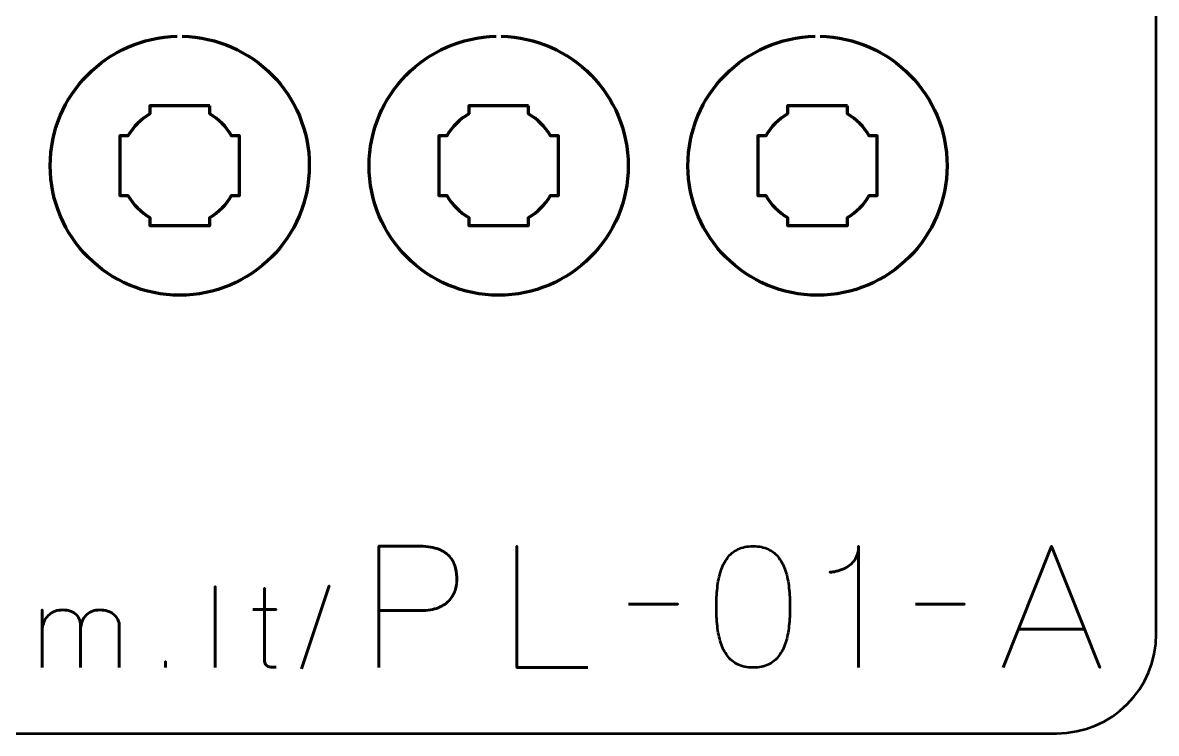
# Model space of a CAD drawing. Header units: centimetres. Extents: x -21 to 0, y -29.7 to 0.
# Drawn here: x -5.69 to 0, y -29.7 to -26.13 of the extents above; entities that cross this region are included whole.
import ezdxf

# ---------------------------------------------------------------- set-up
doc = ezdxf.new("R2010")
doc.units = ezdxf.units.CM
doc.header["$MEASUREMENT"] = 0
doc.layers.add('Layer 1', color=7, linetype='Continuous')

msp = doc.modelspace()

# ---------------------------------------------------------------- linework, layer by layer
at = {"layer": 'Layer 1', "color": 1, "lineweight": 53}
msp.add_open_spline([(-21.00003, -29.19997), (-21.00003, -29.19997), (-21.00003, -0.49991), (-21.00003, -0.49991), (-21.00003, -0.49991), (-21.00003, -0.22294), (-20.77694, 0.00005), (-20.49994, 0.00005), (-20.49994, 0.00005), (-20.49994, 0.00005), (-0.50008, 0.00005), (-0.50008, 0.00005), (-0.50008, 0.00005), (-0.22294, 0.00005), (0.00002, -0.22294), (0.00002, -0.49991), (0.00002, -0.49991), (0.00002, -0.49991), (0.00002, -29.19997), (0.00002, -29.19997), (0.00002, -29.19997), (0.00002, -29.47697), (-0.22294, -29.70006), (-0.50008, -29.70006), (-0.50008, -29.70006), (-0.50008, -29.70006), (-20.49994, -29.70006), (-20.49994, -29.70006), (-20.49994, -29.70006), (-20.77694, -29.70006), (-21.00003, -29.47697), (-21.00003, -29.19997)], degree=3, knots=[0, 0, 0, 0, 0.125, 0.125, 0.125, 0.125, 0.25, 0.25, 0.25, 0.25, 0.375, 0.375, 0.375, 0.375, 0.5, 0.5, 0.5, 0.5, 0.625, 0.625, 0.625, 0.625, 0.75, 0.75, 0.75, 0.75, 0.875, 0.875, 0.875, 0.875, 1, 1, 1, 1], dxfattribs=at)
at = {"layer": 'Layer 1', "lineweight": 70}
for points, knots in [([(-4.88748, -26.20009), (-4.53411, -26.20677), (-4.25001, -26.49519), (-4.25001, -26.84993), (-4.25001, -26.84993), (-4.25001, -27.20912), (-4.54084, -27.49995), (-4.90001, -27.49995), (-4.90001, -27.49995), (-5.25894, -27.49995), (-5.55001, -27.20912), (-5.55001, -26.84993), (-5.55001, -26.84993), (-5.55001, -26.49517), (-5.26565, -26.20674), (-4.91248, -26.20009)], [0, 0, 0, 0, 0.25, 0.25, 0.25, 0.25, 0.5, 0.5, 0.5, 0.5, 0.75, 0.75, 0.75, 0.75, 1, 1, 1, 1]), ([(-3.28748, -26.20009), (-2.93411, -26.20677), (-2.65001, -26.49519), (-2.65001, -26.84993), (-2.65001, -26.84993), (-2.65001, -27.20912), (-2.94084, -27.49995), (-3.30001, -27.49995), (-3.30001, -27.49995), (-3.65894, -27.49995), (-3.95001, -27.20912), (-3.95001, -26.84993), (-3.95001, -26.84993), (-3.95001, -26.49517), (-3.66565, -26.20674), (-3.31248, -26.20009)], [0, 0, 0, 0, 0.25, 0.25, 0.25, 0.25, 0.5, 0.5, 0.5, 0.5, 0.75, 0.75, 0.75, 0.75, 1, 1, 1, 1]), ([(-1.68748, -26.20009), (-1.33411, -26.20677), (-1.05001, -26.49519), (-1.05001, -26.84993), (-1.05001, -26.84993), (-1.05001, -27.20912), (-1.34084, -27.49995), (-1.70001, -27.49995), (-1.70001, -27.49995), (-2.05894, -27.49995), (-2.35001, -27.20912), (-2.35001, -26.84993), (-2.35001, -26.84993), (-2.35001, -26.49517), (-2.06565, -26.20674), (-1.71248, -26.20009)], [0, 0, 0, 0, 0.25, 0.25, 0.25, 0.25, 0.5, 0.5, 0.5, 0.5, 0.75, 0.75, 0.75, 0.75, 1, 1, 1, 1]), ([(-4.74998, -26.55), (-4.74998, -26.55), (-4.74998, -26.59008), (-4.74998, -26.59008), (-4.74998, -26.59008), (-4.70442, -26.61644), (-4.66644, -26.65443), (-4.6401, -26.7), (-4.6401, -26.7), (-4.6401, -26.7), (-4.59999, -26.7), (-4.59999, -26.7), (-4.59999, -26.7), (-4.59999, -26.7), (-4.59999, -27.00001), (-4.59999, -27.00001), (-4.59999, -27.00001), (-4.59999, -27.00001), (-4.64016, -27.00001), (-4.64016, -27.00001), (-4.64016, -27.00001), (-4.6665, -27.04554), (-4.70445, -27.08348), (-4.74998, -27.10981), (-4.74998, -27.10981), (-4.74998, -27.10981), (-4.74998, -27.15), (-4.74998, -27.15), (-4.74998, -27.15), (-4.74998, -27.15), (-5.04999, -27.15), (-5.04999, -27.15), (-5.04999, -27.15), (-5.04999, -27.15), (-5.04999, -27.10982), (-5.04999, -27.10982), (-5.04999, -27.10982), (-5.09553, -27.08349), (-5.13349, -27.04554), (-5.15984, -27.00001), (-5.15984, -27.00001), (-5.15984, -27.00001), (-5.19999, -27.00001), (-5.19999, -27.00001), (-5.19999, -27.00001), (-5.19999, -27.00001), (-5.19999, -26.85148), (-5.19999, -26.85148), (-5.19999, -26.85148), (-5.19999, -26.85148), (-5.20001, -26.84993), (-5.20001, -26.84993), (-5.20001, -26.84993), (-5.20001, -26.84993), (-5.19999, -26.84838), (-5.19999, -26.84838), (-5.19999, -26.84838), (-5.19999, -26.84838), (-5.19999, -26.7), (-5.19999, -26.7), (-5.19999, -26.7), (-5.19999, -26.7), (-5.1599, -26.7), (-5.1599, -26.7), (-5.1599, -26.7), (-5.13355, -26.65443), (-5.09555, -26.61643), (-5.04999, -26.59007), (-5.04999, -26.59007), (-5.04999, -26.59007), (-5.04999, -26.55), (-5.04999, -26.55), (-5.04999, -26.55), (-5.04999, -26.55), (-4.74998, -26.55), (-4.74998, -26.55)], [0, 0, 0, 0, 0.0526316, 0.0526316, 0.0526316, 0.0526316, 0.1052632, 0.1052632, 0.1052632, 0.1052632, 0.1578947, 0.1578947, 0.1578947, 0.1578947, 0.2105263, 0.2105263, 0.2105263, 0.2105263, 0.2631579, 0.2631579, 0.2631579, 0.2631579, 0.3157895, 0.3157895, 0.3157895, 0.3157895, 0.3684211, 0.3684211, 0.3684211, 0.3684211, 0.4210526, 0.4210526, 0.4210526, 0.4210526, 0.4736842, 0.4736842, 0.4736842, 0.4736842, 0.5263158, 0.5263158, 0.5263158, 0.5263158, 0.5789474, 0.5789474, 0.5789474, 0.5789474, 0.6315789, 0.6315789, 0.6315789, 0.6315789, 0.6842105, 0.6842105, 0.6842105, 0.6842105, 0.7368421, 0.7368421, 0.7368421, 0.7368421, 0.7894737, 0.7894737, 0.7894737, 0.7894737, 0.8421053, 0.8421053, 0.8421053, 0.8421053, 0.8947368, 0.8947368, 0.8947368, 0.8947368, 0.9473684, 0.9473684, 0.9473684, 0.9473684, 1, 1, 1, 1]), ([(-3.14998, -26.55), (-3.14998, -26.55), (-3.14998, -26.59008), (-3.14998, -26.59008), (-3.14998, -26.59008), (-3.10442, -26.61644), (-3.06644, -26.65443), (-3.0401, -26.7), (-3.0401, -26.7), (-3.0401, -26.7), (-2.99999, -26.7), (-2.99999, -26.7), (-2.99999, -26.7), (-2.99999, -26.7), (-2.99999, -27.00001), (-2.99999, -27.00001), (-2.99999, -27.00001), (-2.99999, -27.00001), (-3.04016, -27.00001), (-3.04016, -27.00001), (-3.04016, -27.00001), (-3.0665, -27.04554), (-3.10445, -27.08348), (-3.14998, -27.10981), (-3.14998, -27.10981), (-3.14998, -27.10981), (-3.14998, -27.15), (-3.14998, -27.15), (-3.14998, -27.15), (-3.14998, -27.15), (-3.44999, -27.15), (-3.44999, -27.15), (-3.44999, -27.15), (-3.44999, -27.15), (-3.44999, -27.10982), (-3.44999, -27.10982), (-3.44999, -27.10982), (-3.49553, -27.08349), (-3.53349, -27.04554), (-3.55984, -27.00001), (-3.55984, -27.00001), (-3.55984, -27.00001), (-3.59999, -27.00001), (-3.59999, -27.00001), (-3.59999, -27.00001), (-3.59999, -27.00001), (-3.59999, -26.85148), (-3.59999, -26.85148), (-3.59999, -26.85148), (-3.59999, -26.85148), (-3.60001, -26.84993), (-3.60001, -26.84993), (-3.60001, -26.84993), (-3.60001, -26.84993), (-3.59999, -26.84838), (-3.59999, -26.84838), (-3.59999, -26.84838), (-3.59999, -26.84838), (-3.59999, -26.7), (-3.59999, -26.7), (-3.59999, -26.7), (-3.59999, -26.7), (-3.5599, -26.7), (-3.5599, -26.7), (-3.5599, -26.7), (-3.53355, -26.65443), (-3.49555, -26.61643), (-3.44999, -26.59007), (-3.44999, -26.59007), (-3.44999, -26.59007), (-3.44999, -26.55), (-3.44999, -26.55), (-3.44999, -26.55), (-3.44999, -26.55), (-3.14998, -26.55), (-3.14998, -26.55)], [0, 0, 0, 0, 0.0526316, 0.0526316, 0.0526316, 0.0526316, 0.1052632, 0.1052632, 0.1052632, 0.1052632, 0.1578947, 0.1578947, 0.1578947, 0.1578947, 0.2105263, 0.2105263, 0.2105263, 0.2105263, 0.2631579, 0.2631579, 0.2631579, 0.2631579, 0.3157895, 0.3157895, 0.3157895, 0.3157895, 0.3684211, 0.3684211, 0.3684211, 0.3684211, 0.4210526, 0.4210526, 0.4210526, 0.4210526, 0.4736842, 0.4736842, 0.4736842, 0.4736842, 0.5263158, 0.5263158, 0.5263158, 0.5263158, 0.5789474, 0.5789474, 0.5789474, 0.5789474, 0.6315789, 0.6315789, 0.6315789, 0.6315789, 0.6842105, 0.6842105, 0.6842105, 0.6842105, 0.7368421, 0.7368421, 0.7368421, 0.7368421, 0.7894737, 0.7894737, 0.7894737, 0.7894737, 0.8421053, 0.8421053, 0.8421053, 0.8421053, 0.8947368, 0.8947368, 0.8947368, 0.8947368, 0.9473684, 0.9473684, 0.9473684, 0.9473684, 1, 1, 1, 1]), ([(-1.54998, -26.55), (-1.54998, -26.55), (-1.54998, -26.59008), (-1.54998, -26.59008), (-1.54998, -26.59008), (-1.50442, -26.61644), (-1.46644, -26.65443), (-1.4401, -26.7), (-1.4401, -26.7), (-1.4401, -26.7), (-1.39999, -26.7), (-1.39999, -26.7), (-1.39999, -26.7), (-1.39999, -26.7), (-1.39999, -27.00001), (-1.39999, -27.00001), (-1.39999, -27.00001), (-1.39999, -27.00001), (-1.44016, -27.00001), (-1.44016, -27.00001), (-1.44016, -27.00001), (-1.4665, -27.04554), (-1.50445, -27.08348), (-1.54998, -27.10981), (-1.54998, -27.10981), (-1.54998, -27.10981), (-1.54998, -27.15), (-1.54998, -27.15), (-1.54998, -27.15), (-1.54998, -27.15), (-1.84999, -27.15), (-1.84999, -27.15), (-1.84999, -27.15), (-1.84999, -27.15), (-1.84999, -27.10982), (-1.84999, -27.10982), (-1.84999, -27.10982), (-1.89553, -27.08349), (-1.93349, -27.04554), (-1.95984, -27.00001), (-1.95984, -27.00001), (-1.95984, -27.00001), (-1.99999, -27.00001), (-1.99999, -27.00001), (-1.99999, -27.00001), (-1.99999, -27.00001), (-1.99999, -26.85148), (-1.99999, -26.85148), (-1.99999, -26.85148), (-1.99999, -26.85148), (-2.00001, -26.84993), (-2.00001, -26.84993), (-2.00001, -26.84993), (-2.00001, -26.84993), (-1.99999, -26.84838), (-1.99999, -26.84838), (-1.99999, -26.84838), (-1.99999, -26.84838), (-1.99999, -26.7), (-1.99999, -26.7), (-1.99999, -26.7), (-1.99999, -26.7), (-1.9599, -26.7), (-1.9599, -26.7), (-1.9599, -26.7), (-1.93355, -26.65443), (-1.89555, -26.61643), (-1.84999, -26.59007), (-1.84999, -26.59007), (-1.84999, -26.59007), (-1.84999, -26.55), (-1.84999, -26.55), (-1.84999, -26.55), (-1.84999, -26.55), (-1.54998, -26.55), (-1.54998, -26.55)], [0, 0, 0, 0, 0.0526316, 0.0526316, 0.0526316, 0.0526316, 0.1052632, 0.1052632, 0.1052632, 0.1052632, 0.1578947, 0.1578947, 0.1578947, 0.1578947, 0.2105263, 0.2105263, 0.2105263, 0.2105263, 0.2631579, 0.2631579, 0.2631579, 0.2631579, 0.3157895, 0.3157895, 0.3157895, 0.3157895, 0.3684211, 0.3684211, 0.3684211, 0.3684211, 0.4210526, 0.4210526, 0.4210526, 0.4210526, 0.4736842, 0.4736842, 0.4736842, 0.4736842, 0.5263158, 0.5263158, 0.5263158, 0.5263158, 0.5789474, 0.5789474, 0.5789474, 0.5789474, 0.6315789, 0.6315789, 0.6315789, 0.6315789, 0.6842105, 0.6842105, 0.6842105, 0.6842105, 0.7368421, 0.7368421, 0.7368421, 0.7368421, 0.7894737, 0.7894737, 0.7894737, 0.7894737, 0.8421053, 0.8421053, 0.8421053, 0.8421053, 0.8947368, 0.8947368, 0.8947368, 0.8947368, 0.9473684, 0.9473684, 0.9473684, 0.9473684, 1, 1, 1, 1])]:
    msp.add_open_spline(points, degree=3, knots=knots, dxfattribs=at)
at = {"layer": 'Layer 1', "color": 5, "lineweight": 53}
for points, knots in [([(-3.90074, -29.36994), (-3.90074, -29.36994), (-3.90074, -28.75949), (-3.90074, -28.75949), (-3.90074, -28.75949), (-3.90074, -28.75949), (-3.70601, -28.75949), (-3.70601, -28.75949), (-3.70601, -28.75949), (-3.66706, -28.75963), (-3.63503, -28.76401), (-3.60977, -28.77247), (-3.60977, -28.77247), (-3.58465, -28.7808), (-3.56489, -28.79237), (-3.55064, -28.80705), (-3.55064, -28.80705), (-3.53639, -28.82158), (-3.52623, -28.83823), (-3.52002, -28.857), (-3.52002, -28.857), (-3.51395, -28.87577), (-3.51042, -28.89538), (-3.50958, -28.91612), (-3.50958, -28.91612), (-3.50859, -28.93687), (-3.51099, -28.95719), (-3.51663, -28.97694), (-3.51663, -28.97694), (-3.52242, -28.9967), (-3.53216, -29.01462), (-3.54613, -29.03071), (-3.54613, -29.03071), (-3.55995, -29.04679), (-3.57872, -29.05964), (-3.60229, -29.06909), (-3.60229, -29.06909), (-3.62585, -29.07869), (-3.65506, -29.08348), (-3.68992, -29.08377), (-3.68992, -29.08377), (-3.68992, -29.08377), (-3.90074, -29.08377), (-3.90074, -29.08377), (-3.90074, -29.08377), (-3.90074, -29.08377), (-3.68992, -29.08377), (-3.68992, -29.08377), (-3.68992, -29.08377), (-3.65577, -29.08348), (-3.62684, -29.07869), (-3.60342, -29.06909), (-3.60342, -29.06909), (-3.57985, -29.05964), (-3.56108, -29.04679), (-3.54697, -29.03071), (-3.54697, -29.03071), (-3.533, -29.01462), (-3.52298, -28.9967), (-3.51706, -28.97694), (-3.51706, -28.97694), (-3.51113, -28.95719), (-3.50859, -28.93687), (-3.50958, -28.91612), (-3.50958, -28.91612), (-3.51042, -28.89538), (-3.51395, -28.87577), (-3.5203, -28.857), (-3.5203, -28.857), (-3.52651, -28.83823), (-3.53695, -28.82158), (-3.55121, -28.80705), (-3.55121, -28.80705), (-3.5656, -28.79237), (-3.58535, -28.7808), (-3.61047, -28.77247), (-3.61047, -28.77247), (-3.63573, -28.76401), (-3.66748, -28.75963), (-3.70601, -28.75949), (-3.70601, -28.75949), (-3.70601, -28.75949), (-3.90074, -28.75949), (-3.90074, -28.75949), (-3.90074, -28.75949), (-3.90074, -28.75949), (-3.90074, -29.36994), (-3.90074, -29.36994)], [0, 0, 0, 0, 0.0454545, 0.0454545, 0.0454545, 0.0454545, 0.0909091, 0.0909091, 0.0909091, 0.0909091, 0.1363636, 0.1363636, 0.1363636, 0.1363636, 0.1818182, 0.1818182, 0.1818182, 0.1818182, 0.2272727, 0.2272727, 0.2272727, 0.2272727, 0.2727273, 0.2727273, 0.2727273, 0.2727273, 0.3181818, 0.3181818, 0.3181818, 0.3181818, 0.3636364, 0.3636364, 0.3636364, 0.3636364, 0.4090909, 0.4090909, 0.4090909, 0.4090909, 0.4545455, 0.4545455, 0.4545455, 0.4545455, 0.5, 0.5, 0.5, 0.5, 0.5454545, 0.5454545, 0.5454545, 0.5454545, 0.5909091, 0.5909091, 0.5909091, 0.5909091, 0.6363636, 0.6363636, 0.6363636, 0.6363636, 0.6818182, 0.6818182, 0.6818182, 0.6818182, 0.7272727, 0.7272727, 0.7272727, 0.7272727, 0.7727273, 0.7727273, 0.7727273, 0.7727273, 0.8181818, 0.8181818, 0.8181818, 0.8181818, 0.8636364, 0.8636364, 0.8636364, 0.8636364, 0.9090909, 0.9090909, 0.9090909, 0.9090909, 0.9545455, 0.9545455, 0.9545455, 0.9545455, 1, 1, 1, 1]), ([(-2.85171, -29.36994), (-2.85171, -29.36994), (-3.20816, -29.36994), (-3.20816, -29.36994), (-3.20816, -29.36994), (-3.20816, -29.36994), (-3.20816, -28.75949), (-3.20816, -28.75949), (-3.20816, -28.75949), (-3.20816, -28.75949), (-3.20816, -29.36994), (-3.20816, -29.36994), (-3.20816, -29.36994), (-3.20816, -29.36994), (-2.85171, -29.36994), (-2.85171, -29.36994)], [0, 0, 0, 0, 0.25, 0.25, 0.25, 0.25, 0.5, 0.5, 0.5, 0.5, 0.75, 0.75, 0.75, 0.75, 1, 1, 1, 1]), ([(-2.02282, -29.36994), (-1.99318, -29.3698), (-1.96764, -29.36458), (-1.94633, -29.35442), (-1.94633, -29.35442), (-1.92517, -29.34426), (-1.90753, -29.32972), (-1.89342, -29.31124), (-1.89342, -29.31124), (-1.87945, -29.29261), (-1.86844, -29.2706), (-1.86025, -29.2452), (-1.86025, -29.2452), (-1.85221, -29.2198), (-1.84643, -29.192), (-1.84318, -29.16152), (-1.84318, -29.16152), (-1.83979, -29.13104), (-1.8381, -29.09901), (-1.83824, -29.06514), (-1.83824, -29.06514), (-1.8381, -29.03141), (-1.83979, -28.99938), (-1.84318, -28.96904), (-1.84318, -28.96904), (-1.84643, -28.9387), (-1.85221, -28.91076), (-1.86025, -28.88536), (-1.86025, -28.88536), (-1.86844, -28.8601), (-1.87945, -28.83809), (-1.89342, -28.81932), (-1.89342, -28.81932), (-1.90753, -28.8007), (-1.92517, -28.78616), (-1.94633, -28.776), (-1.94633, -28.776), (-1.96764, -28.7657), (-1.99318, -28.76048), (-2.02282, -28.76034), (-2.02282, -28.76034), (-2.05245, -28.76048), (-2.07799, -28.7657), (-2.0993, -28.776), (-2.0993, -28.776), (-2.12046, -28.78616), (-2.1381, -28.8007), (-2.15221, -28.81932), (-2.15221, -28.81932), (-2.16619, -28.83809), (-2.17719, -28.8601), (-2.18538, -28.88536), (-2.18538, -28.88536), (-2.19342, -28.91076), (-2.19921, -28.9387), (-2.20245, -28.96904), (-2.20245, -28.96904), (-2.20584, -28.99938), (-2.20753, -29.03141), (-2.20739, -29.06514), (-2.20739, -29.06514), (-2.20753, -29.09901), (-2.20584, -29.13104), (-2.20245, -29.16152), (-2.20245, -29.16152), (-2.19921, -29.192), (-2.19342, -29.2198), (-2.18538, -29.2452), (-2.18538, -29.2452), (-2.17719, -29.2706), (-2.16619, -29.29261), (-2.15221, -29.31124), (-2.15221, -29.31124), (-2.1381, -29.32972), (-2.12046, -29.34426), (-2.0993, -29.35442), (-2.0993, -29.35442), (-2.07799, -29.36458), (-2.05245, -29.3698), (-2.02282, -29.36994)], [0, 0, 0, 0, 0.05, 0.05, 0.05, 0.05, 0.1, 0.1, 0.1, 0.1, 0.15, 0.15, 0.15, 0.15, 0.2, 0.2, 0.2, 0.2, 0.25, 0.25, 0.25, 0.25, 0.3, 0.3, 0.3, 0.3, 0.35, 0.35, 0.35, 0.35, 0.4, 0.4, 0.4, 0.4, 0.45, 0.45, 0.45, 0.45, 0.5, 0.5, 0.5, 0.5, 0.55, 0.55, 0.55, 0.55, 0.6, 0.6, 0.6, 0.6, 0.65, 0.65, 0.65, 0.65, 0.7, 0.7, 0.7, 0.7, 0.75, 0.75, 0.75, 0.75, 0.8, 0.8, 0.8, 0.8, 0.85, 0.85, 0.85, 0.85, 0.9, 0.9, 0.9, 0.9, 0.95, 0.95, 0.95, 0.95, 1, 1, 1, 1]), ([(-2.02282, -29.36994), (-1.99318, -29.3698), (-1.96764, -29.36458), (-1.94633, -29.35442), (-1.94633, -29.35442), (-1.92517, -29.34426), (-1.90753, -29.32972), (-1.89342, -29.31124), (-1.89342, -29.31124), (-1.87945, -29.29261), (-1.86844, -29.2706), (-1.86025, -29.2452), (-1.86025, -29.2452), (-1.85221, -29.2198), (-1.84643, -29.192), (-1.84318, -29.16152), (-1.84318, -29.16152), (-1.83979, -29.13104), (-1.8381, -29.09901), (-1.83824, -29.06514), (-1.83824, -29.06514), (-1.8381, -29.03141), (-1.83979, -28.99938), (-1.84318, -28.96904), (-1.84318, -28.96904), (-1.84643, -28.9387), (-1.85221, -28.91076), (-1.86025, -28.88536), (-1.86025, -28.88536), (-1.86844, -28.8601), (-1.87945, -28.83809), (-1.89342, -28.81932), (-1.89342, -28.81932), (-1.90753, -28.8007), (-1.92517, -28.78616), (-1.94633, -28.776), (-1.94633, -28.776), (-1.96764, -28.7657), (-1.99318, -28.76048), (-2.02282, -28.76034), (-2.02282, -28.76034), (-2.05245, -28.76048), (-2.07799, -28.7657), (-2.0993, -28.776), (-2.0993, -28.776), (-2.12046, -28.78616), (-2.1381, -28.8007), (-2.15221, -28.81932), (-2.15221, -28.81932), (-2.16619, -28.83809), (-2.17719, -28.8601), (-2.18538, -28.88536), (-2.18538, -28.88536), (-2.19342, -28.91076), (-2.19921, -28.9387), (-2.20245, -28.96904), (-2.20245, -28.96904), (-2.20584, -28.99938), (-2.20753, -29.03141), (-2.20739, -29.06514), (-2.20739, -29.06514), (-2.20753, -29.09901), (-2.20584, -29.13104), (-2.20245, -29.16152), (-2.20245, -29.16152), (-2.19921, -29.192), (-2.19342, -29.2198), (-2.18538, -29.2452), (-2.18538, -29.2452), (-2.17719, -29.2706), (-2.16619, -29.29261), (-2.15221, -29.31124), (-2.15221, -29.31124), (-2.1381, -29.32972), (-2.12046, -29.34426), (-2.0993, -29.35442), (-2.0993, -29.35442), (-2.07799, -29.36458), (-2.05245, -29.3698), (-2.02282, -29.36994)], [0, 0, 0, 0, 0.05, 0.05, 0.05, 0.05, 0.1, 0.1, 0.1, 0.1, 0.15, 0.15, 0.15, 0.15, 0.2, 0.2, 0.2, 0.2, 0.25, 0.25, 0.25, 0.25, 0.3, 0.3, 0.3, 0.3, 0.35, 0.35, 0.35, 0.35, 0.4, 0.4, 0.4, 0.4, 0.45, 0.45, 0.45, 0.45, 0.5, 0.5, 0.5, 0.5, 0.55, 0.55, 0.55, 0.55, 0.6, 0.6, 0.6, 0.6, 0.65, 0.65, 0.65, 0.65, 0.7, 0.7, 0.7, 0.7, 0.75, 0.75, 0.75, 0.75, 0.8, 0.8, 0.8, 0.8, 0.85, 0.85, 0.85, 0.85, 0.9, 0.9, 0.9, 0.9, 0.95, 0.95, 0.95, 0.95, 1, 1, 1, 1]), ([(-1.49365, -29.36994), (-1.49365, -29.36994), (-1.49365, -28.75949), (-1.49365, -28.75949), (-1.49365, -28.75949), (-1.49379, -28.78023), (-1.49746, -28.79801), (-1.50451, -28.81283), (-1.50451, -28.81283), (-1.51143, -28.82779), (-1.5206, -28.84007), (-1.53189, -28.84994), (-1.53189, -28.84994), (-1.54318, -28.85982), (-1.55531, -28.86772), (-1.56829, -28.87365), (-1.56829, -28.87365), (-1.58128, -28.87944), (-1.59384, -28.88381), (-1.60597, -28.88649), (-1.60597, -28.88649), (-1.61825, -28.88931), (-1.62869, -28.89101), (-1.63758, -28.89157), (-1.63758, -28.89157), (-1.62869, -28.89101), (-1.61825, -28.88931), (-1.60597, -28.88649), (-1.60597, -28.88649), (-1.59384, -28.88381), (-1.58128, -28.87944), (-1.56829, -28.87365), (-1.56829, -28.87365), (-1.55531, -28.86772), (-1.54318, -28.85982), (-1.53189, -28.84994), (-1.53189, -28.84994), (-1.5206, -28.84007), (-1.51143, -28.82779), (-1.50451, -28.81283), (-1.50451, -28.81283), (-1.49746, -28.79801), (-1.49379, -28.78023), (-1.49365, -28.75949), (-1.49365, -28.75949), (-1.49365, -28.75949), (-1.49365, -29.36994), (-1.49365, -29.36994)], [0, 0, 0, 0, 0.0833333, 0.0833333, 0.0833333, 0.0833333, 0.1666667, 0.1666667, 0.1666667, 0.1666667, 0.25, 0.25, 0.25, 0.25, 0.3333333, 0.3333333, 0.3333333, 0.3333333, 0.4166667, 0.4166667, 0.4166667, 0.4166667, 0.5, 0.5, 0.5, 0.5, 0.5833333, 0.5833333, 0.5833333, 0.5833333, 0.6666667, 0.6666667, 0.6666667, 0.6666667, 0.75, 0.75, 0.75, 0.75, 0.8333333, 0.8333333, 0.8333333, 0.8333333, 0.9166667, 0.9166667, 0.9166667, 0.9166667, 1, 1, 1, 1]), ([(-0.76889, -29.36994), (-0.76889, -29.36994), (-0.52674, -28.75949), (-0.52674, -28.75949), (-0.52674, -28.75949), (-0.52674, -28.75949), (-0.28375, -29.36994), (-0.28375, -29.36994), (-0.28375, -29.36994), (-0.28375, -29.36994), (-0.52674, -28.75949), (-0.52674, -28.75949), (-0.52674, -28.75949), (-0.52674, -28.75949), (-0.76889, -29.36994), (-0.76889, -29.36994)], [0, 0, 0, 0, 0.25, 0.25, 0.25, 0.25, 0.5, 0.5, 0.5, 0.5, 0.75, 0.75, 0.75, 0.75, 1, 1, 1, 1]), ([(-4.72201, -29.36994), (-4.72201, -29.36994), (-4.72201, -28.96298), (-4.72201, -28.96298), (-4.72201, -28.96298), (-4.72201, -28.96298), (-4.72201, -29.36994), (-4.72201, -29.36994)], [0, 0, 0, 0, 0.5, 0.5, 0.5, 0.5, 1, 1, 1, 1]), ([(-4.41721, -29.36712), (-4.42417, -29.36768), (-4.43113, -29.36787), (-4.43791, -29.36768), (-4.43791, -29.36768), (-4.44468, -29.36749), (-4.4508, -29.36646), (-4.45635, -29.36439), (-4.45635, -29.36439), (-4.4619, -29.36241), (-4.46632, -29.35884), (-4.4697, -29.35376), (-4.4697, -29.35376), (-4.473, -29.34868), (-4.47469, -29.34144), (-4.47478, -29.33212), (-4.47478, -29.33212), (-4.47478, -29.3277), (-4.47478, -29.32018), (-4.47478, -29.30964), (-4.47478, -29.30964), (-4.47478, -29.29901), (-4.47478, -29.28621), (-4.47478, -29.27107), (-4.47478, -29.27107), (-4.47478, -29.25592), (-4.47478, -29.23937), (-4.47478, -29.2214), (-4.47478, -29.2214), (-4.47478, -29.20343), (-4.47478, -29.1849), (-4.47478, -29.16571), (-4.47478, -29.16571), (-4.47478, -29.14652), (-4.47478, -29.12761), (-4.47478, -29.10889), (-4.47478, -29.10889), (-4.47478, -29.09017), (-4.47478, -29.07257), (-4.47478, -29.05602), (-4.47478, -29.05602), (-4.47478, -29.03946), (-4.47478, -29.02478), (-4.47478, -29.01209), (-4.47478, -29.01209), (-4.47478, -28.99929), (-4.47478, -28.98932), (-4.47478, -28.98198), (-4.47478, -28.98198), (-4.47478, -28.97474), (-4.47478, -28.97097), (-4.47478, -28.97088), (-4.47478, -28.97088), (-4.47478, -28.97097), (-4.47478, -28.97474), (-4.47478, -28.98198), (-4.47478, -28.98198), (-4.47478, -28.98932), (-4.47478, -28.99929), (-4.47478, -29.01209), (-4.47478, -29.01209), (-4.47478, -29.02478), (-4.47478, -29.03946), (-4.47478, -29.05602), (-4.47478, -29.05602), (-4.47478, -29.07257), (-4.47478, -29.09017), (-4.47478, -29.10889), (-4.47478, -29.10889), (-4.47478, -29.12761), (-4.47478, -29.14652), (-4.47478, -29.16571), (-4.47478, -29.16571), (-4.47478, -29.1849), (-4.47478, -29.20343), (-4.47478, -29.2214), (-4.47478, -29.2214), (-4.47478, -29.23937), (-4.47478, -29.25592), (-4.47478, -29.27107), (-4.47478, -29.27107), (-4.47478, -29.28621), (-4.47478, -29.29901), (-4.47478, -29.30964), (-4.47478, -29.30964), (-4.47478, -29.32018), (-4.47478, -29.3277), (-4.47478, -29.33212), (-4.47478, -29.33212), (-4.47469, -29.34144), (-4.473, -29.34868), (-4.4697, -29.35376), (-4.4697, -29.35376), (-4.46632, -29.35884), (-4.4619, -29.36241), (-4.45635, -29.36439), (-4.45635, -29.36439), (-4.4508, -29.36646), (-4.44468, -29.36749), (-4.43791, -29.36768), (-4.43791, -29.36768), (-4.43113, -29.36787), (-4.42417, -29.36768), (-4.41721, -29.36712)], [0, 0, 0, 0, 0.0384615, 0.0384615, 0.0384615, 0.0384615, 0.0769231, 0.0769231, 0.0769231, 0.0769231, 0.1153846, 0.1153846, 0.1153846, 0.1153846, 0.1538462, 0.1538462, 0.1538462, 0.1538462, 0.1923077, 0.1923077, 0.1923077, 0.1923077, 0.2307692, 0.2307692, 0.2307692, 0.2307692, 0.2692308, 0.2692308, 0.2692308, 0.2692308, 0.3076923, 0.3076923, 0.3076923, 0.3076923, 0.3461538, 0.3461538, 0.3461538, 0.3461538, 0.3846154, 0.3846154, 0.3846154, 0.3846154, 0.4230769, 0.4230769, 0.4230769, 0.4230769, 0.4615385, 0.4615385, 0.4615385, 0.4615385, 0.5, 0.5, 0.5, 0.5, 0.5384615, 0.5384615, 0.5384615, 0.5384615, 0.5769231, 0.5769231, 0.5769231, 0.5769231, 0.6153846, 0.6153846, 0.6153846, 0.6153846, 0.6538462, 0.6538462, 0.6538462, 0.6538462, 0.6923077, 0.6923077, 0.6923077, 0.6923077, 0.7307692, 0.7307692, 0.7307692, 0.7307692, 0.7692308, 0.7692308, 0.7692308, 0.7692308, 0.8076923, 0.8076923, 0.8076923, 0.8076923, 0.8461538, 0.8461538, 0.8461538, 0.8461538, 0.8846154, 0.8846154, 0.8846154, 0.8846154, 0.9230769, 0.9230769, 0.9230769, 0.9230769, 0.9615385, 0.9615385, 0.9615385, 0.9615385, 1, 1, 1, 1]), ([(-4.28908, -29.37558), (-4.28908, -29.37558), (-4.15079, -28.95903), (-4.15079, -28.95903), (-4.15079, -28.95903), (-4.15079, -28.95903), (-4.28908, -29.37558), (-4.28908, -29.37558)], [0, 0, 0, 0, 0.5, 0.5, 0.5, 0.5, 1, 1, 1, 1]), ([(-2.64766, -29.05075), (-2.64766, -29.05075), (-2.40128, -29.05075), (-2.40128, -29.05075), (-2.40128, -29.05075), (-2.40128, -29.05075), (-2.64766, -29.05075), (-2.64766, -29.05075)], [0, 0, 0, 0, 0.5, 0.5, 0.5, 0.5, 1, 1, 1, 1]), ([(-1.20916, -29.05075), (-1.20916, -29.05075), (-0.96278, -29.05075), (-0.96278, -29.05075), (-0.96278, -29.05075), (-0.96278, -29.05075), (-1.20916, -29.05075), (-1.20916, -29.05075)], [0, 0, 0, 0, 0.5, 0.5, 0.5, 0.5, 1, 1, 1, 1]), ([(-5.39822, -29.36994), (-5.39822, -29.36985), (-5.39822, -29.36712), (-5.39822, -29.36176), (-5.39822, -29.36176), (-5.39822, -29.35649), (-5.39822, -29.34924), (-5.39822, -29.34012), (-5.39822, -29.34012), (-5.39822, -29.3309), (-5.39822, -29.32055), (-5.39822, -29.30889), (-5.39822, -29.30889), (-5.39822, -29.29732), (-5.39822, -29.28518), (-5.39822, -29.27239), (-5.39822, -29.27239), (-5.39822, -29.25969), (-5.39822, -29.24717), (-5.39822, -29.23476), (-5.39822, -29.23476), (-5.39822, -29.22234), (-5.39822, -29.21067), (-5.39822, -29.19995), (-5.39822, -29.19995), (-5.39822, -29.18913), (-5.39822, -29.17991), (-5.39822, -29.1721), (-5.39822, -29.1721), (-5.39822, -29.16439), (-5.39822, -29.15884), (-5.39822, -29.15545), (-5.39822, -29.15545), (-5.39812, -29.15018), (-5.39897, -29.14426), (-5.40057, -29.13777), (-5.40057, -29.13777), (-5.40217, -29.13118), (-5.4049, -29.1246), (-5.40875, -29.11801), (-5.40875, -29.11801), (-5.41261, -29.11133), (-5.41797, -29.10522), (-5.42465, -29.09957), (-5.42465, -29.09957), (-5.43142, -29.09393), (-5.43989, -29.08941), (-5.45005, -29.08593), (-5.45005, -29.08593), (-5.46031, -29.08245), (-5.47253, -29.08057), (-5.48683, -29.08038), (-5.48683, -29.08038), (-5.50113, -29.08038), (-5.51393, -29.08236), (-5.52512, -29.08631), (-5.52512, -29.08631), (-5.53641, -29.09035), (-5.5461, -29.0959), (-5.55438, -29.10296), (-5.55438, -29.10296), (-5.56256, -29.11002), (-5.56943, -29.11811), (-5.57479, -29.12732), (-5.57479, -29.12732), (-5.58015, -29.13645), (-5.58411, -29.14614), (-5.58674, -29.15649), (-5.58674, -29.15649), (-5.58937, -29.16674), (-5.59069, -29.17718), (-5.59069, -29.18763), (-5.59069, -29.18763), (-5.59069, -29.17718), (-5.58937, -29.16674), (-5.58674, -29.15649), (-5.58674, -29.15649), (-5.58411, -29.14614), (-5.58015, -29.13645), (-5.57479, -29.12732), (-5.57479, -29.12732), (-5.56943, -29.11811), (-5.56256, -29.11002), (-5.55438, -29.10296), (-5.55438, -29.10296), (-5.5461, -29.0959), (-5.53641, -29.09035), (-5.52512, -29.08631), (-5.52512, -29.08631), (-5.51393, -29.08236), (-5.50113, -29.08038), (-5.48683, -29.08038), (-5.48683, -29.08038), (-5.47253, -29.08057), (-5.46031, -29.08245), (-5.45005, -29.08593), (-5.45005, -29.08593), (-5.43989, -29.08941), (-5.43142, -29.09393), (-5.42465, -29.09957), (-5.42465, -29.09957), (-5.41797, -29.10522), (-5.41261, -29.11133), (-5.40875, -29.11801), (-5.40875, -29.11801), (-5.4049, -29.1246), (-5.40217, -29.13118), (-5.40057, -29.13777), (-5.40057, -29.13777), (-5.39897, -29.14426), (-5.39812, -29.15018), (-5.39822, -29.15545), (-5.39822, -29.15545), (-5.39822, -29.15884), (-5.39822, -29.16439), (-5.39822, -29.1721), (-5.39822, -29.1721), (-5.39822, -29.17991), (-5.39822, -29.18913), (-5.39822, -29.19995), (-5.39822, -29.19995), (-5.39822, -29.21067), (-5.39822, -29.22234), (-5.39822, -29.23476), (-5.39822, -29.23476), (-5.39822, -29.24717), (-5.39822, -29.25969), (-5.39822, -29.27239), (-5.39822, -29.27239), (-5.39822, -29.28518), (-5.39822, -29.29732), (-5.39822, -29.30889), (-5.39822, -29.30889), (-5.39822, -29.32055), (-5.39822, -29.3309), (-5.39822, -29.34012), (-5.39822, -29.34012), (-5.39822, -29.34924), (-5.39822, -29.35649), (-5.39822, -29.36176), (-5.39822, -29.36176), (-5.39822, -29.36712), (-5.39822, -29.36985), (-5.39822, -29.36994)], [0, 0, 0, 0, 0.0277778, 0.0277778, 0.0277778, 0.0277778, 0.0555556, 0.0555556, 0.0555556, 0.0555556, 0.0833333, 0.0833333, 0.0833333, 0.0833333, 0.1111111, 0.1111111, 0.1111111, 0.1111111, 0.1388889, 0.1388889, 0.1388889, 0.1388889, 0.1666667, 0.1666667, 0.1666667, 0.1666667, 0.1944444, 0.1944444, 0.1944444, 0.1944444, 0.2222222, 0.2222222, 0.2222222, 0.2222222, 0.25, 0.25, 0.25, 0.25, 0.2777778, 0.2777778, 0.2777778, 0.2777778, 0.3055556, 0.3055556, 0.3055556, 0.3055556, 0.3333333, 0.3333333, 0.3333333, 0.3333333, 0.3611111, 0.3611111, 0.3611111, 0.3611111, 0.3888889, 0.3888889, 0.3888889, 0.3888889, 0.4166667, 0.4166667, 0.4166667, 0.4166667, 0.4444444, 0.4444444, 0.4444444, 0.4444444, 0.4722222, 0.4722222, 0.4722222, 0.4722222, 0.5, 0.5, 0.5, 0.5, 0.5277778, 0.5277778, 0.5277778, 0.5277778, 0.5555556, 0.5555556, 0.5555556, 0.5555556, 0.5833333, 0.5833333, 0.5833333, 0.5833333, 0.6111111, 0.6111111, 0.6111111, 0.6111111, 0.6388889, 0.6388889, 0.6388889, 0.6388889, 0.6666667, 0.6666667, 0.6666667, 0.6666667, 0.6944444, 0.6944444, 0.6944444, 0.6944444, 0.7222222, 0.7222222, 0.7222222, 0.7222222, 0.75, 0.75, 0.75, 0.75, 0.7777778, 0.7777778, 0.7777778, 0.7777778, 0.8055556, 0.8055556, 0.8055556, 0.8055556, 0.8333333, 0.8333333, 0.8333333, 0.8333333, 0.8611111, 0.8611111, 0.8611111, 0.8611111, 0.8888889, 0.8888889, 0.8888889, 0.8888889, 0.9166667, 0.9166667, 0.9166667, 0.9166667, 0.9444444, 0.9444444, 0.9444444, 0.9444444, 0.9722222, 0.9722222, 0.9722222, 0.9722222, 1, 1, 1, 1]), ([(-5.59069, -29.36994), (-5.59069, -29.36994), (-5.59069, -29.08038), (-5.59069, -29.08038), (-5.59069, -29.08038), (-5.59069, -29.08038), (-5.59069, -29.36994), (-5.59069, -29.36994)], [0, 0, 0, 0, 0.5, 0.5, 0.5, 0.5, 1, 1, 1, 1]), ([(-5.20405, -29.36994), (-5.20405, -29.36985), (-5.20405, -29.36712), (-5.20405, -29.36176), (-5.20405, -29.36176), (-5.20405, -29.35649), (-5.20405, -29.34924), (-5.20405, -29.34012), (-5.20405, -29.34012), (-5.20405, -29.3309), (-5.20405, -29.32055), (-5.20405, -29.30889), (-5.20405, -29.30889), (-5.20405, -29.29732), (-5.20405, -29.28518), (-5.20405, -29.27239), (-5.20405, -29.27239), (-5.20405, -29.25969), (-5.20405, -29.24717), (-5.20405, -29.23476), (-5.20405, -29.23476), (-5.20405, -29.22234), (-5.20405, -29.21067), (-5.20405, -29.19995), (-5.20405, -29.19995), (-5.20405, -29.18913), (-5.20405, -29.17991), (-5.20405, -29.1721), (-5.20405, -29.1721), (-5.20405, -29.16439), (-5.20405, -29.15884), (-5.20405, -29.15545), (-5.20405, -29.15545), (-5.20405, -29.15018), (-5.20508, -29.14426), (-5.20725, -29.13777), (-5.20725, -29.13777), (-5.20932, -29.13118), (-5.2127, -29.1246), (-5.21741, -29.11801), (-5.21741, -29.11801), (-5.22202, -29.11133), (-5.22813, -29.10522), (-5.23566, -29.09957), (-5.23566, -29.09957), (-5.24318, -29.09393), (-5.25231, -29.08941), (-5.26303, -29.08593), (-5.26303, -29.08593), (-5.27376, -29.08245), (-5.28627, -29.08057), (-5.30057, -29.08038), (-5.30057, -29.08038), (-5.31487, -29.08038), (-5.32747, -29.08236), (-5.33829, -29.08631), (-5.33829, -29.08631), (-5.34902, -29.09035), (-5.35824, -29.0959), (-5.36595, -29.10296), (-5.36595, -29.10296), (-5.37357, -29.11002), (-5.37968, -29.11811), (-5.38448, -29.12732), (-5.38448, -29.12732), (-5.38928, -29.13645), (-5.39276, -29.14614), (-5.39492, -29.15649), (-5.39492, -29.15649), (-5.39718, -29.16674), (-5.39822, -29.17718), (-5.39822, -29.18763), (-5.39822, -29.18763), (-5.39822, -29.17718), (-5.39718, -29.16674), (-5.39492, -29.15649), (-5.39492, -29.15649), (-5.39276, -29.14614), (-5.38928, -29.13645), (-5.38448, -29.12732), (-5.38448, -29.12732), (-5.37968, -29.11811), (-5.37357, -29.11002), (-5.36595, -29.10296), (-5.36595, -29.10296), (-5.35824, -29.0959), (-5.34902, -29.09035), (-5.33829, -29.08631), (-5.33829, -29.08631), (-5.32747, -29.08236), (-5.31487, -29.08038), (-5.30057, -29.08038), (-5.30057, -29.08038), (-5.28627, -29.08057), (-5.27376, -29.08245), (-5.26303, -29.08593), (-5.26303, -29.08593), (-5.25231, -29.08941), (-5.24318, -29.09393), (-5.23566, -29.09957), (-5.23566, -29.09957), (-5.22813, -29.10522), (-5.22202, -29.11133), (-5.21741, -29.11801), (-5.21741, -29.11801), (-5.2127, -29.1246), (-5.20932, -29.13118), (-5.20725, -29.13777), (-5.20725, -29.13777), (-5.20508, -29.14426), (-5.20405, -29.15018), (-5.20405, -29.15545), (-5.20405, -29.15545), (-5.20405, -29.15884), (-5.20405, -29.16439), (-5.20405, -29.1721), (-5.20405, -29.1721), (-5.20405, -29.17991), (-5.20405, -29.18913), (-5.20405, -29.19995), (-5.20405, -29.19995), (-5.20405, -29.21067), (-5.20405, -29.22234), (-5.20405, -29.23476), (-5.20405, -29.23476), (-5.20405, -29.24717), (-5.20405, -29.25969), (-5.20405, -29.27239), (-5.20405, -29.27239), (-5.20405, -29.28518), (-5.20405, -29.29732), (-5.20405, -29.30889), (-5.20405, -29.30889), (-5.20405, -29.32055), (-5.20405, -29.3309), (-5.20405, -29.34012), (-5.20405, -29.34012), (-5.20405, -29.34924), (-5.20405, -29.35649), (-5.20405, -29.36176), (-5.20405, -29.36176), (-5.20405, -29.36712), (-5.20405, -29.36985), (-5.20405, -29.36994)], [0, 0, 0, 0, 0.0277778, 0.0277778, 0.0277778, 0.0277778, 0.0555556, 0.0555556, 0.0555556, 0.0555556, 0.0833333, 0.0833333, 0.0833333, 0.0833333, 0.1111111, 0.1111111, 0.1111111, 0.1111111, 0.1388889, 0.1388889, 0.1388889, 0.1388889, 0.1666667, 0.1666667, 0.1666667, 0.1666667, 0.1944444, 0.1944444, 0.1944444, 0.1944444, 0.2222222, 0.2222222, 0.2222222, 0.2222222, 0.25, 0.25, 0.25, 0.25, 0.2777778, 0.2777778, 0.2777778, 0.2777778, 0.3055556, 0.3055556, 0.3055556, 0.3055556, 0.3333333, 0.3333333, 0.3333333, 0.3333333, 0.3611111, 0.3611111, 0.3611111, 0.3611111, 0.3888889, 0.3888889, 0.3888889, 0.3888889, 0.4166667, 0.4166667, 0.4166667, 0.4166667, 0.4444444, 0.4444444, 0.4444444, 0.4444444, 0.4722222, 0.4722222, 0.4722222, 0.4722222, 0.5, 0.5, 0.5, 0.5, 0.5277778, 0.5277778, 0.5277778, 0.5277778, 0.5555556, 0.5555556, 0.5555556, 0.5555556, 0.5833333, 0.5833333, 0.5833333, 0.5833333, 0.6111111, 0.6111111, 0.6111111, 0.6111111, 0.6388889, 0.6388889, 0.6388889, 0.6388889, 0.6666667, 0.6666667, 0.6666667, 0.6666667, 0.6944444, 0.6944444, 0.6944444, 0.6944444, 0.7222222, 0.7222222, 0.7222222, 0.7222222, 0.75, 0.75, 0.75, 0.75, 0.7777778, 0.7777778, 0.7777778, 0.7777778, 0.8055556, 0.8055556, 0.8055556, 0.8055556, 0.8333333, 0.8333333, 0.8333333, 0.8333333, 0.8611111, 0.8611111, 0.8611111, 0.8611111, 0.8888889, 0.8888889, 0.8888889, 0.8888889, 0.9166667, 0.9166667, 0.9166667, 0.9166667, 0.9444444, 0.9444444, 0.9444444, 0.9444444, 0.9722222, 0.9722222, 0.9722222, 0.9722222, 1, 1, 1, 1]), ([(-4.53405, -29.07756), (-4.53405, -29.07756), (-4.41608, -29.07756), (-4.41608, -29.07756), (-4.41608, -29.07756), (-4.41608, -29.07756), (-4.53405, -29.07756), (-4.53405, -29.07756)], [0, 0, 0, 0, 0.5, 0.5, 0.5, 0.5, 1, 1, 1, 1]), ([(-0.69269, -29.17775), (-0.69269, -29.17775), (-0.36079, -29.17775), (-0.36079, -29.17775), (-0.36079, -29.17775), (-0.36079, -29.17775), (-0.69269, -29.17775), (-0.69269, -29.17775)], [0, 0, 0, 0, 0.5, 0.5, 0.5, 0.5, 1, 1, 1, 1]), ([(-4.97093, -29.36994), (-4.97093, -29.36994), (-4.97093, -29.3389), (-4.97093, -29.3389), (-4.97093, -29.3389), (-4.97093, -29.3389), (-4.97093, -29.36994), (-4.97093, -29.36994)], [0, 0, 0, 0, 0.5, 0.5, 0.5, 0.5, 1, 1, 1, 1])]:
    msp.add_open_spline(points, degree=3, knots=knots, dxfattribs=at)

doc.saveas('drawing.dxf')
